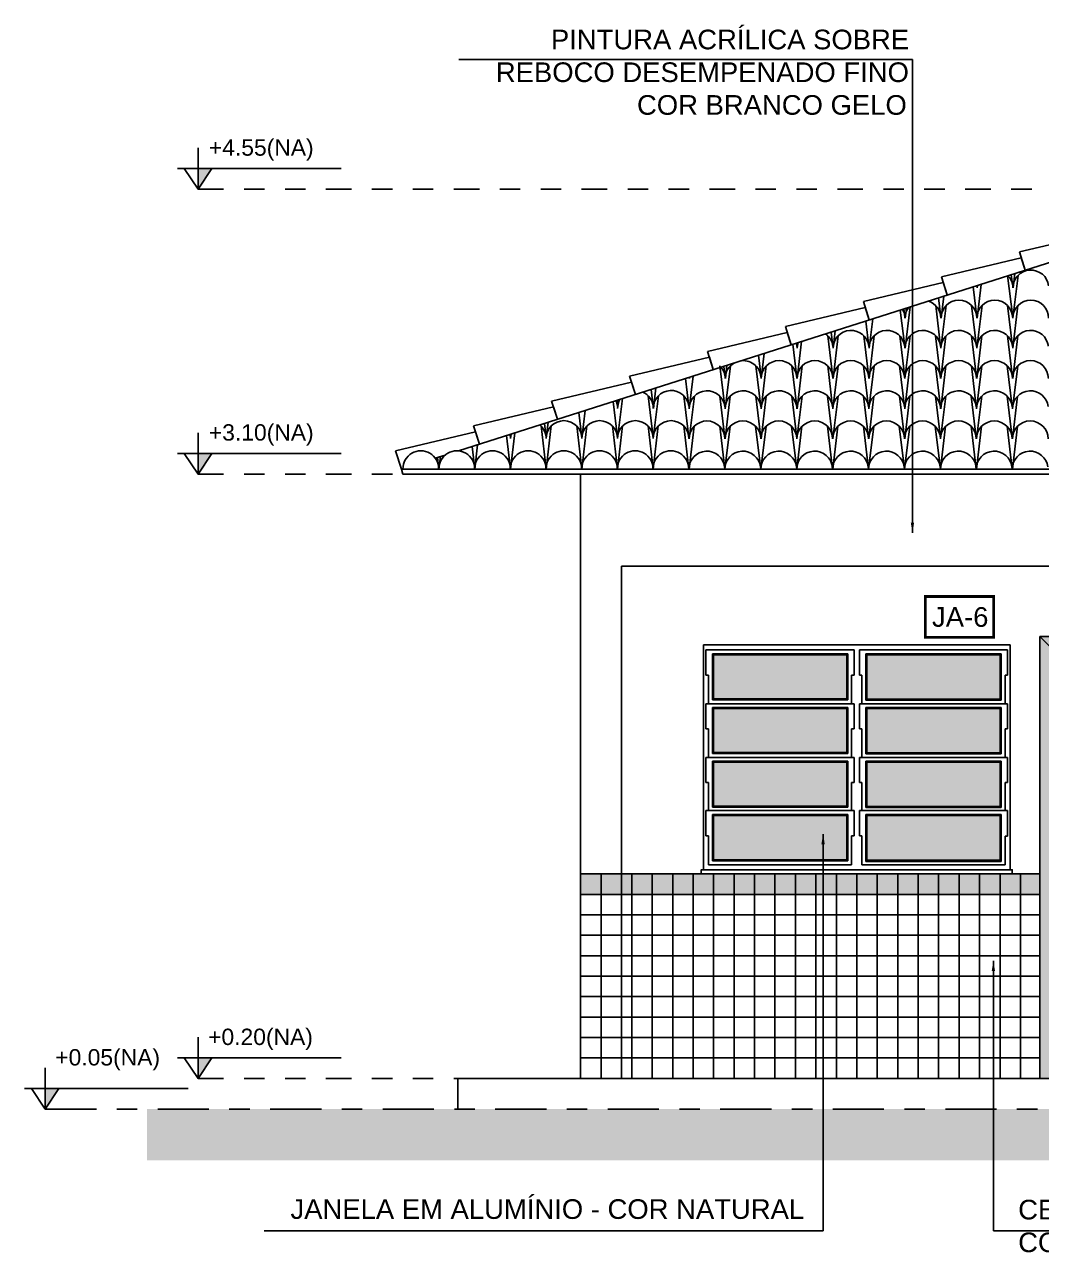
# Model space of a CAD drawing. Extents: x 11 to 195, y 73 to 157.
# Drawn here: x 32.07 to 37.04, y 116.8 to 122.81 of the extents above; entities that cross this region are included whole.
import ezdxf

# ---------------------------------------------------------------- set-up
doc = ezdxf.new("R2010")
doc.units = 0
doc.header["$LTSCALE"] = 0.005
doc.linetypes.add('C5', pattern=[60, 50, -5, 0, -5])
doc.linetypes.add('TRAÇO-2PTOS_P', pattern=[0.625, 0.25, -0.125, 0, -0.125, 0, -0.125])
doc.layers.get('0').update_dxf_attribs({"linetype": 'CONTINUOUS'})
for name, color, linetype in [('01', 1, 'CONTINUOUS'), ('02', 2, 'CONTINUOUS'), ('0_HATCH', 1, 'CONTINUOUS'), ('252', 252, 'CONTINUOUS'), ('A-01', 1, 'CONTINUOUS'), ('A-ESQ', 1, 'CONTINUOUS'), ('A-ESQUADRIAS', 2, 'CONTINUOUS'), ('A-HACHURA', 7, 'CONTINUOUS'), ('A-PORTA', 3, 'CONTINUOUS'), ('AR-HAT-SERVIÇO', 253, 'CONTINUOUS'), ('ARQ-ESQ-VISTA1', 2, 'CONTINUOUS'), ('ARQ-EXO-1_050', 251, 'C5'), ('ARQ-SMB-1_050', 1, 'CONTINUOUS'), ('ARQ-SMB-1_100', 1, 'CONTINUOUS'), ('ARQ-TXT-1_075', 2, 'CONTINUOUS'), ('BL-AR-TELHA 2', 2, 'CONTINUOUS'), ('TELHA', 3, 'CONTINUOUS')]:
    doc.layers.add(name, color=color, linetype=linetype)
doc.styles.add('ESC-50-A20', font='arial.ttf', dxfattribs={"height": 0.1})
doc.styles.add('FNDE Texto Cota 0025', font='verdana.ttf', dxfattribs={"height": 0.04})
doc.dimstyles.new('FNDE 1-0025', dxfattribs={"dimscale": 5, "dimtxt": 0.04, "dimasz": 0.01, "dimexe": 0.15, "dimexo": 0.15, "dimgap": 0.005, "dimtad": 1, "dimzin": 1, "dimdsep": 46, "dimtxsty": 'FNDE Texto Cota 0025', "dimblk": 'tic', "dimcen": 0.015, "dimdle": 0.15, "dimse1": 1, "dimse2": 1, "dimclrd": 251, "dimclre": 251, "dimclrt": 256, "dimaunit": 1, "dimadec": 3, "dimazin": 0, "dimtfac": 1, "dimtix": 1, "dimtmove": 2, "dimatfit": 3, "dimfxl": 0.15, "dimtvp": 1, "dimtolj": 1, "dimtzin": 0, "dimarcsym": 0})

# ---------------------------------------------------------------- blocks, each defined once
blk = doc.blocks.new('FNDE-Nível Corte-1_050')
blk.add_hatch(color=251).paths.add_polyline_path([(140.6568, -0.1868), (140.7408, -0.1868), (140.6568, -0.3128)])
at = {"color": 251}
for p, q in [((140.6568, -0.0608), (140.6568, -0.3128)), ((140.5308, -0.1868), (141.5308, -0.1868))]:
    blk.add_line(p, q, dxfattribs=at)
blk.add_lwpolyline([(140.5728, -0.1868), (140.6568, -0.3128), (140.7408, -0.1868)], dxfattribs=at)
blk = doc.blocks.new('tic')
at = {"color": 251}
for p, q in [((-1, 0), (1, 0)), ((0, -1), (0, 1))]:
    blk.add_line(p, q, dxfattribs=at)
blk.add_line((-0.6, -0.6), (0.6, 0.6))

msp = doc.modelspace()

# ---------------------------------------------------------------- hatches: boundary and pattern name
at = {"layer": '0_HATCH'}
h = msp.add_hatch(color=160, dxfattribs=at)
h.paths.add_polyline_path([(37.0815, 119.7633), (37.0315, 119.8133), (37.0315, 117.6533), (37.0815, 117.6533)])
h.paths.add_polyline_path([(37.931, 119.8133), (37.0315, 119.8133), (37.0815, 119.7633), (37.881, 119.7633)])
h.paths.add_polyline_path([(37.931, 119.8133), (37.881, 119.7633), (37.881, 117.6533), (37.931, 117.6533)])
h = msp.add_hatch(color=160, dxfattribs=at)
h.paths.add_polyline_path([(34.8865, 118.6533), (34.7865, 118.6533), (34.7865, 118.5533), (34.8865, 118.5533)])
h.paths.add_polyline_path([(34.9865, 118.6533), (34.8865, 118.6533), (34.8865, 118.5533), (34.9865, 118.5533)])
h = msp.add_hatch(color=160, dxfattribs=at)
h.paths.add_polyline_path([(38.5815, 118.5533), (38.5815, 118.6533), (37.931, 118.6533), (37.931, 118.5533)])
h.paths.add_polyline_path([(49.242, 118.5533), (49.242, 118.6533), (46.6865, 118.6533), (46.6865, 118.5533)])
h.paths.add_polyline_path([(34.9865, 118.6533), (34.9865, 118.5533), (37.0315, 118.5533), (37.0315, 118.6533)])
h.paths.add_polyline_path([(40.1615, 118.6533), (40.1615, 118.5533), (40.3815, 118.5533), (40.3815, 118.6533)])
h.paths.add_polyline_path([(39.9615, 118.5533), (39.9615, 118.6533), (39.481, 118.6533), (39.481, 118.5533)])
h.paths.add_polyline_path([(45.3615, 118.6533), (45.3615, 118.5533), (45.7815, 118.5533), (45.7815, 118.6533)])
h.paths.add_polyline_path([(45.1615, 118.5533), (45.1615, 118.6533), (44.7365, 118.6533), (44.7365, 118.5533)])
h.paths.add_polyline_path([(50.3365, 118.5533), (50.3365, 118.6533), (50.1415, 118.6533), (50.1415, 118.5533)])
h.paths.add_polyline_path([(43.3665, 118.6533), (43.3665, 118.5533), (43.8315, 118.5533), (43.8315, 118.6533)])
h.paths.add_polyline_path([(42.4665, 118.5533), (42.4665, 118.6533), (41.281, 118.6533), (41.281, 118.5533)])
at = {"layer": '252'}
h = msp.add_hatch(color=252, dxfattribs=at)
h.set_gradient(color1=(91, 91, 91), one_color=1, tint=1, name='INVHEMISPHERICAL')
h.paths.add_polyline_path([(35.4359, 119.7239), (35.4359, 119.5094), (36.0871, 119.5094), (36.0871, 119.7239)])
h.paths.add_polyline_path([(36.0871, 119.2469), (36.0871, 119.4614), (35.4359, 119.4614), (35.4359, 119.2469)])
h.paths.add_polyline_path([(35.4359, 119.1989), (35.4359, 118.9844), (36.0871, 118.9844), (36.0871, 119.1989)])
h.paths.add_polyline_path([(35.4359, 118.9389), (35.4359, 118.7219), (36.0871, 118.7219), (36.0871, 118.9389)])
h = msp.add_hatch(color=252, dxfattribs=at)
h.set_gradient(color1=(91, 91, 91), one_color=1, tint=1, name='INVHEMISPHERICAL')
h.paths.add_polyline_path([(36.8371, 119.5071), (36.8371, 119.7239), (36.1859, 119.7239), (36.1859, 119.5071)])
h.paths.add_polyline_path([(36.1859, 119.4614), (36.1859, 119.2446), (36.8371, 119.2446), (36.8371, 119.4614)])
h.paths.add_polyline_path([(36.8371, 118.9821), (36.8371, 119.1989), (36.1859, 119.1989), (36.1859, 118.9821)])
h.paths.add_polyline_path([(36.1859, 118.9389), (36.1859, 118.7196), (36.8371, 118.7196), (36.8371, 118.9389)])
at = {"layer": 'A-HACHURA'}
msp.add_hatch(color=254, dxfattribs=at).paths.add_polyline_path([(51.6194, 117.2533), (51.6194, 117.5033), (32.6677, 117.5033), (32.6677, 117.2533)])

# ---------------------------------------------------------------- linework, layer by layer
at = {"layer": '01', "color": 251}
for p, q in [((34.7865, 118.6533), (34.9865, 118.6533)), ((34.8865, 118.6533), (34.8865, 117.6533)), ((34.9865, 118.6533), (37.0315, 118.6533)), ((34.7865, 118.5533), (34.9865, 118.5533)), ((34.9865, 118.5533), (37.0315, 118.5533)), ((34.7865, 118.4533), (34.9865, 118.4533)), ((34.7865, 118.3533), (34.9865, 118.3533)), ((34.7865, 118.2533), (34.9865, 118.2533)), ((34.7865, 118.1533), (34.9865, 118.1533)), ((34.7865, 118.0533), (34.9865, 118.0533)), ((34.7865, 117.9533), (34.9865, 117.9533)), ((34.7865, 117.8533), (34.9865, 117.8533)), ((34.7865, 117.7533), (34.9865, 117.7533))]:
    msp.add_line(p, q, dxfattribs=at)
at = {"layer": '02'}
msp.add_line((36.8865, 118.6733), (35.3865, 118.6733), dxfattribs=at)
at = {"layer": '02', "color": 253, "linetype": 'Continuous'}
for points in [[(34.9865, 118.6533), (37.0315, 118.6533)], [(37.0315, 118.5533), (34.9865, 118.5533)]]:
    msp.add_lwpolyline(points, dxfattribs=at)
at = {"layer": '252'}
for p, q in [((35.0365, 117.6533), (35.0365, 118.6533)), ((35.1365, 117.6533), (35.1365, 118.6533)), ((35.2365, 117.6533), (35.2365, 118.6533)), ((35.3365, 117.6533), (35.3365, 118.6533)), ((35.4365, 117.6533), (35.4365, 118.6533)), ((35.5365, 117.6533), (35.5365, 118.6533)), ((35.5365, 117.6533), (35.5365, 118.6533)), ((35.6365, 117.6533), (35.6365, 118.6533)), ((35.7365, 117.6533), (35.7365, 118.6533)), ((35.8365, 117.6533), (35.8365, 118.6533)), ((35.9365, 117.6533), (35.9365, 118.6533)), ((36.0365, 117.6533), (36.0365, 118.6533)), ((36.1365, 117.6533), (36.1365, 118.6533)), ((36.2365, 117.6533), (36.2365, 118.6533)), ((36.3365, 117.6533), (36.3365, 118.6533)), ((36.3365, 117.6533), (36.3365, 118.6533)), ((36.4365, 117.6533), (36.4365, 118.6533)), ((36.5365, 117.6533), (36.5365, 118.6533)), ((36.6365, 117.6533), (36.6365, 118.6533)), ((36.7365, 117.6533), (36.7365, 118.6533)), ((36.8365, 117.6533), (36.8365, 118.6533)), ((36.9365, 117.6533), (36.9365, 118.6533)), ((36.9365, 117.6533), (36.9365, 118.6533)), ((34.9865, 118.4533), (37.0315, 118.4533)), ((34.9865, 118.3533), (37.0315, 118.3533)), ((34.9865, 118.2533), (37.0315, 118.2533)), ((34.9865, 118.1533), (37.0315, 118.1533)), ((34.9865, 118.0533), (37.0315, 118.0533)), ((34.9865, 117.9533), (37.0315, 117.9533)), ((34.9865, 117.8533), (37.0315, 117.8533)), ((34.9865, 117.7533), (37.0315, 117.7533))]:
    msp.add_line(p, q, dxfattribs=at)
for points in [[(34.9865, 118.6533), (37.0315, 118.6533)], [(37.0315, 118.5533), (34.9865, 118.5533)]]:
    msp.add_lwpolyline(points, dxfattribs=at)
at = {"layer": 'A-01', "color": 3}
for p, q in [((34.189, 120.7213), (37.9115, 121.9077)), ((34.0762, 120.6853), (34.1244, 120.7007)), ((33.9108, 120.6326), (33.9188, 120.6351)), ((33.9108, 120.6326), (33.9181, 120.6349)), ((33.9108, 120.6325), (33.9181, 120.6083)), ((34.7865, 120.6106), (34.7865, 117.6533)), ((34.9865, 120.1583), (34.9865, 117.6533))]:
    msp.add_line(p, q, dxfattribs=at)
at = {"layer": 'A-01', "color": 5}
for p, q in [((51.1365, 117.6533), (34.1865, 117.6533)), ((34.1865, 117.6533), (34.1865, 117.5033))]:
    msp.add_line(p, q, dxfattribs=at)
at = {"layer": 'A-01', "color": 3}
for points in [[(34.7865, 120.1583), (34.7865, 120.6083), (50.5365, 120.6083), (50.5365, 120.1583)], [(39.9615, 120.1583), (34.9865, 120.1583)]]:
    msp.add_lwpolyline(points, dxfattribs=at)
at = {"layer": 'A-ESQ', "color": 2}
for p, q in [((37.0315, 119.8133), (37.931, 119.8133)), ((37.0315, 117.6533), (37.0315, 119.8133)), ((37.0815, 119.7633), (37.0315, 119.8133))]:
    msp.add_line(p, q, dxfattribs=at)
at = {"layer": 'A-ESQUADRIAS', "color": 1}
for p, q in [((35.3992, 119.7479), (36.1238, 119.7479)), ((35.3992, 119.6244), (35.3992, 119.7479)), ((36.1111, 119.7479), (35.4119, 119.7479)), ((35.4309, 119.7289), (36.0921, 119.7289)), ((35.4309, 119.5044), (35.4309, 119.7289)), ((36.0921, 119.7289), (36.0921, 119.5044)), ((36.1238, 119.7479), (36.1238, 119.6244)), ((36.8738, 119.7479), (36.1492, 119.7479)), ((36.1492, 119.7479), (36.1492, 119.6244)), ((36.1619, 119.7479), (36.8611, 119.7479)), ((36.8421, 119.7289), (36.1809, 119.7289)), ((36.1809, 119.7289), (36.1809, 119.5021)), ((36.8421, 119.5021), (36.8421, 119.7289)), ((36.8738, 119.6246), (36.8738, 119.7479)), ((35.4119, 119.6244), (35.3992, 119.6244)), ((35.4119, 119.4854), (35.4119, 119.6244)), ((36.1238, 119.6244), (36.1111, 119.6244)), ((36.1111, 119.6244), (36.1111, 119.4854)), ((36.1492, 119.6244), (36.1619, 119.6244)), ((36.1619, 119.6244), (36.1619, 119.4854)), ((36.8611, 119.4854), (36.8611, 119.6246)), ((36.8611, 119.6246), (36.8738, 119.6246)), ((35.3992, 119.4854), (36.1238, 119.4854)), ((35.3992, 119.3619), (35.3992, 119.4854)), ((36.1111, 119.4854), (35.4119, 119.4854)), ((36.1111, 119.4854), (35.4119, 119.4854)), ((36.0921, 119.5044), (35.4309, 119.5044)), ((35.4309, 119.4664), (36.0921, 119.4664)), ((35.4309, 119.2419), (35.4309, 119.4664)), ((36.0921, 119.4664), (36.0921, 119.2419)), ((36.1238, 119.4854), (36.1238, 119.3619)), ((36.8738, 119.4854), (36.1492, 119.4854)), ((36.1492, 119.4854), (36.1492, 119.3619)), ((36.1619, 119.4854), (36.8611, 119.4854)), ((36.1619, 119.4854), (36.8611, 119.4854)), ((36.1809, 119.5021), (36.8421, 119.5021)), ((36.8421, 119.4664), (36.1809, 119.4664)), ((36.1809, 119.4664), (36.1809, 119.2396)), ((36.8421, 119.2396), (36.8421, 119.4664)), ((36.8738, 119.3621), (36.8738, 119.4854)), ((35.4119, 119.3619), (35.3992, 119.3619)), ((35.4119, 119.2229), (35.4119, 119.3619)), ((36.1238, 119.3619), (36.1111, 119.3619)), ((36.1111, 119.3619), (36.1111, 119.2229)), ((36.1492, 119.3619), (36.1619, 119.3619)), ((36.1619, 119.3619), (36.1619, 119.2229)), ((36.8611, 119.2229), (36.8611, 119.3621)), ((36.8611, 119.3621), (36.8738, 119.3621)), ((35.3992, 119.2229), (36.1238, 119.2229)), ((35.3992, 119.0994), (35.3992, 119.2229)), ((36.1111, 119.2229), (35.4119, 119.2229)), ((36.1111, 119.2229), (35.4119, 119.2229)), ((36.0921, 119.2419), (35.4309, 119.2419)), ((36.1238, 119.2229), (36.1238, 119.0994)), ((36.8738, 119.2229), (36.1492, 119.2229)), ((36.1492, 119.2229), (36.1492, 119.0994)), ((36.1619, 119.2229), (36.8611, 119.2229)), ((36.1619, 119.2229), (36.8611, 119.2229)), ((36.1809, 119.2396), (36.8421, 119.2396)), ((36.8738, 119.0996), (36.8738, 119.2229)), ((35.4309, 119.2039), (36.0921, 119.2039)), ((35.4309, 118.9794), (35.4309, 119.2039)), ((36.0921, 119.2039), (36.0921, 118.9794)), ((36.8421, 119.2039), (36.1809, 119.2039)), ((36.1809, 119.2039), (36.1809, 118.9771)), ((36.8421, 118.9771), (36.8421, 119.2039)), ((35.4119, 119.0994), (35.3992, 119.0994)), ((35.4119, 118.9629), (35.4119, 119.0994)), ((36.1238, 119.0994), (36.1111, 119.0994)), ((36.1111, 119.0994), (36.1111, 118.9629)), ((36.1492, 119.0994), (36.1619, 119.0994)), ((36.1619, 119.0994), (36.1619, 118.9629)), ((36.8611, 118.9629), (36.8611, 119.0996)), ((36.8611, 119.0996), (36.8738, 119.0996)), ((35.3992, 118.9629), (36.1238, 118.9629)), ((35.3992, 118.8394), (35.3992, 118.9629)), ((36.1111, 118.9629), (35.4119, 118.9629)), ((36.1111, 118.9629), (35.4119, 118.9629)), ((36.0921, 118.9794), (35.4309, 118.9794)), ((35.4309, 118.9439), (36.0921, 118.9439)), ((35.4309, 118.7169), (35.4309, 118.9439)), ((36.0921, 118.9439), (36.0921, 118.7169)), ((36.1238, 118.9629), (36.1238, 118.8394)), ((36.8738, 118.9629), (36.1492, 118.9629)), ((36.1492, 118.9629), (36.1492, 118.8394)), ((36.1619, 118.9629), (36.8611, 118.9629)), ((36.1619, 118.9629), (36.8611, 118.9629)), ((36.1809, 118.9771), (36.8421, 118.9771)), ((36.8421, 118.9439), (36.1809, 118.9439)), ((36.1809, 118.9439), (36.1809, 118.7146)), ((36.8421, 118.7146), (36.8421, 118.9439)), ((36.8738, 118.8371), (36.8738, 118.9629)), ((35.4119, 118.8394), (35.3992, 118.8394)), ((35.4119, 118.6979), (35.4119, 118.8394)), ((36.1238, 118.8394), (36.1111, 118.8394)), ((36.1111, 118.8394), (36.1111, 118.6979)), ((36.1492, 118.8394), (36.1619, 118.8394)), ((36.1619, 118.8394), (36.1619, 118.6979)), ((36.8611, 118.6979), (36.8611, 118.8371)), ((36.8611, 118.8371), (36.8738, 118.8371)), ((36.1111, 118.6979), (35.4119, 118.6979)), ((36.0921, 118.7169), (35.4309, 118.7169)), ((36.1619, 118.6979), (36.8611, 118.6979)), ((36.1809, 118.7146), (36.8421, 118.7146))]:
    msp.add_line(p, q, dxfattribs=at)
at = {"layer": 'A-PORTA', "color": 9}
for p, q in [((35.4359, 119.7239), (36.0871, 119.7239)), ((35.4359, 119.5094), (35.4359, 119.7239)), ((36.0871, 119.7239), (36.0871, 119.5094)), ((36.8371, 119.7239), (36.1859, 119.7239)), ((36.1859, 119.7239), (36.1859, 119.5071)), ((36.8371, 119.5071), (36.8371, 119.7239)), ((36.0871, 119.5094), (35.4359, 119.5094)), ((36.1859, 119.5071), (36.8371, 119.5071)), ((35.4359, 119.4614), (36.0871, 119.4614)), ((35.4359, 119.2469), (35.4359, 119.4614)), ((36.0871, 119.4614), (36.0871, 119.2469)), ((36.8371, 119.4614), (36.1859, 119.4614)), ((36.1859, 119.4614), (36.1859, 119.2446)), ((36.8371, 119.2446), (36.8371, 119.4614)), ((36.0871, 119.2469), (35.4359, 119.2469)), ((36.1859, 119.2446), (36.8371, 119.2446)), ((35.4359, 119.1989), (36.0871, 119.1989)), ((35.4359, 118.9844), (35.4359, 119.1989)), ((36.0871, 119.1989), (36.0871, 118.9844)), ((36.8371, 119.1989), (36.1859, 119.1989)), ((36.1859, 119.1989), (36.1859, 118.9821)), ((36.8371, 118.9821), (36.8371, 119.1989)), ((36.0871, 118.9844), (35.4359, 118.9844)), ((35.4359, 118.9389), (36.0871, 118.9389)), ((35.4359, 118.7219), (35.4359, 118.9389)), ((36.0871, 118.9389), (36.0871, 118.7219)), ((36.1859, 118.9821), (36.8371, 118.9821)), ((36.8371, 118.9389), (36.1859, 118.9389)), ((36.1859, 118.9389), (36.1859, 118.7196)), ((36.8371, 118.7196), (36.8371, 118.9389)), ((36.0871, 118.7219), (35.4359, 118.7219)), ((36.1859, 118.7196), (36.8371, 118.7196))]:
    msp.add_line(p, q, dxfattribs=at)
at = {"layer": 'AR-HAT-SERVIÇO', "color": 253}
msp.add_line((35.9365, 117.6533), (35.9365, 118.6533), dxfattribs=at)
at = {"layer": 'ARQ-ESQ-VISTA1'}
for p, q in [((36.8865, 119.7733), (35.3865, 119.7733)), ((35.3865, 119.7733), (35.3865, 118.6733)), ((36.8865, 118.6733), (36.8865, 119.7733))]:
    msp.add_line(p, q, dxfattribs=at)
msp.add_lwpolyline([(35.3765, 118.6733), (35.3765, 118.6533), (35.3765, 118.6733), (36.8965, 118.6733), (36.8965, 118.6733), (36.8965, 118.6533), (35.3765, 118.6533)], dxfattribs=at)
at = {"layer": 'ARQ-EXO-1_050', "color": 252, "linetype": 'TRAÇO-2PTOS_P', "ltscale": 100}
for p, q in [((32.9165, 122.0012), (51.6194, 122.0012)), ((32.9165, 120.6083), (51.6194, 120.6083)), ((32.9165, 117.6533), (51.6194, 117.6533))]:
    msp.add_line(p, q, dxfattribs=at)
at = {"layer": 'ARQ-EXO-1_050', "color": 252}
for q in [(51.6194, 117.5033), (51.1365, 117.5033)]:
    msp.add_line((32.1693, 117.5033), q, dxfattribs=at)
at = {"layer": 'ARQ-SMB-1_100', "color": 252, "ltscale": 10, "const_width": 0.0133, "elevation": 1.8897}
msp.add_lwpolyline([(36.8054, 120.0094), (36.4721, 120.0094), (36.4721, 119.8094), (36.8054, 119.8094)], close=True, dxfattribs=at)
at = {"layer": 'BL-AR-TELHA 2'}
for p, q in [((36.8985, 121.3751), (36.8739, 121.5793)), ((36.8985, 121.5273), (36.8918, 121.5827)), ((36.8996, 121.3703), (36.9248, 121.5793)), ((36.9002, 121.5179), (36.9087, 121.5881)), ((36.7229, 121.3751), (36.7051, 121.5232)), ((36.7229, 121.5273), (36.7227, 121.5289)), ((36.7241, 121.3703), (36.744, 121.5356)), ((36.7246, 121.5179), (36.7261, 121.5299)), ((36.5474, 121.3751), (36.536, 121.4693)), ((36.5485, 121.3703), (36.5614, 121.4774)), ((36.3706, 121.2322), (36.3493, 121.4098)), ((36.3718, 121.3751), (36.3669, 121.4154)), ((36.3724, 121.2228), (36.3967, 121.4249)), ((36.3729, 121.3703), (36.3788, 121.4192)), ((36.5462, 121.2322), (36.5222, 121.4317)), ((36.5479, 121.2228), (36.5731, 121.4317)), ((36.7218, 121.2322), (36.6978, 121.4317)), ((36.7235, 121.2228), (36.7486, 121.4317)), ((36.8974, 121.2322), (36.8733, 121.4317)), ((36.8991, 121.2228), (36.9242, 121.4317)), ((36.1951, 121.2322), (36.1802, 121.3559)), ((36.1968, 121.2228), (36.2141, 121.3667)), ((36.0195, 121.08), (35.9949, 121.2842)), ((36.0195, 121.2322), (36.0111, 121.302)), ((36.0206, 121.0752), (36.0458, 121.2842)), ((36.0212, 121.2228), (36.0315, 121.3085)), ((36.1951, 121.08), (36.1705, 121.2842)), ((36.1962, 121.0752), (36.2214, 121.2842)), ((36.3706, 121.08), (36.3461, 121.2842)), ((36.3718, 121.0752), (36.3969, 121.2842)), ((36.5462, 121.08), (36.5216, 121.2842)), ((36.5474, 121.0752), (36.5725, 121.2842)), ((36.7218, 121.08), (36.6972, 121.2842)), ((36.7229, 121.0752), (36.7481, 121.2842)), ((36.8974, 121.08), (36.8728, 121.2842)), ((36.8985, 121.0752), (36.9236, 121.2842)), ((35.8439, 121.08), (35.8244, 121.2425)), ((35.8439, 121.2322), (35.842, 121.2481)), ((35.8451, 121.0752), (35.8668, 121.2561)), ((35.8456, 121.2228), (35.849, 121.2504)), ((35.6684, 121.08), (35.6553, 121.1886)), ((35.6695, 121.0752), (35.6843, 121.1979)), ((35.3178, 120.9277), (35.337, 121.0872)), ((35.4917, 120.9371), (35.4676, 121.1366)), ((35.4928, 121.08), (35.4862, 121.1347)), ((35.4934, 120.9277), (35.5185, 121.1366)), ((35.4939, 121.0752), (35.5017, 121.1397)), ((35.6672, 120.9371), (35.6432, 121.1366)), ((35.6689, 120.9277), (35.6941, 121.1366)), ((35.8428, 120.9371), (35.8188, 121.1366)), ((35.8445, 120.9277), (35.8697, 121.1366)), ((36.0184, 120.9371), (35.9944, 121.1366)), ((36.0201, 120.9277), (36.0452, 121.1366)), ((36.1939, 120.9371), (36.1699, 121.1366)), ((36.1956, 120.9277), (36.2208, 121.1366)), ((36.3695, 120.9371), (36.3455, 121.1366)), ((36.3712, 120.9277), (36.3964, 121.1366)), ((36.5451, 120.9371), (36.5211, 121.1366)), ((36.5468, 120.9277), (36.5719, 121.1366)), ((36.7206, 120.9371), (36.6966, 121.1366)), ((36.7224, 120.9277), (36.7475, 121.1366)), ((36.8962, 120.9371), (36.8722, 121.1366)), ((36.8979, 120.9277), (36.9231, 121.1366)), ((35.142, 120.9292), (35.154, 121.0289)), ((35.3159, 120.9387), (35.2995, 121.0752)), ((35.3184, 121.0752), (35.3191, 121.0815)), ((34.9671, 120.9387), (34.9635, 120.9681)), ((34.9671, 120.7817), (34.9905, 120.9767)), ((34.9676, 120.9292), (34.9727, 120.971)), ((35.1415, 120.7864), (35.1169, 120.9906)), ((35.1415, 120.9387), (35.1315, 121.0217)), ((35.1415, 120.7817), (35.1666, 120.9906)), ((35.3159, 120.7864), (35.2913, 120.9906)), ((35.3172, 120.7801), (35.3424, 120.9891)), ((35.4917, 120.7849), (35.4671, 120.9891)), ((35.4928, 120.7801), (35.5179, 120.9891)), ((35.6672, 120.7849), (35.6426, 120.9891)), ((35.6684, 120.7801), (35.6935, 120.9891)), ((35.8428, 120.7849), (35.8182, 120.9891)), ((35.8439, 120.7801), (35.8691, 120.9891)), ((36.0184, 120.7849), (35.9938, 120.9891)), ((36.0195, 120.7801), (36.0447, 120.9891)), ((36.1939, 120.7849), (36.1694, 120.9891)), ((36.1951, 120.7801), (36.2202, 120.9891)), ((36.3695, 120.7849), (36.3449, 120.9891)), ((36.3706, 120.7801), (36.3958, 120.9891)), ((36.5451, 120.7849), (36.5205, 120.9891)), ((36.5462, 120.7801), (36.5714, 120.9891)), ((36.7206, 120.7849), (36.6961, 120.9891)), ((36.7218, 120.7801), (36.7469, 120.9891)), ((36.8962, 120.7849), (36.8716, 120.9891)), ((36.8974, 120.7801), (36.9225, 120.9891)), ((34.7927, 120.7864), (34.7779, 120.909)), ((34.7926, 120.7817), (34.8092, 120.9189)), ((34.9671, 120.7864), (34.9459, 120.9625)), ((34.6183, 120.7864), (34.6099, 120.8554)), ((34.6182, 120.7817), (34.6278, 120.8611)), ((34.444, 120.6326), (34.4243, 120.7963)), ((34.4438, 120.7864), (34.442, 120.8019)), ((34.4431, 120.6326), (34.4643, 120.809)), ((34.4438, 120.7817), (34.4464, 120.8033)), ((34.6184, 120.6326), (34.5931, 120.8431)), ((34.6175, 120.6326), (34.6428, 120.8431)), ((34.7929, 120.6326), (34.7675, 120.8431)), ((34.7919, 120.6326), (34.8172, 120.8431)), ((34.9673, 120.6326), (34.9419, 120.8431)), ((34.9663, 120.6326), (34.9916, 120.8431)), ((35.1417, 120.6326), (35.1163, 120.8431)), ((35.1407, 120.6326), (35.1661, 120.8431)), ((35.3161, 120.6326), (35.2907, 120.8431)), ((35.3167, 120.6326), (35.3418, 120.8415)), ((35.4917, 120.6326), (35.4665, 120.8415)), ((35.4922, 120.6326), (35.5174, 120.8415)), ((35.6672, 120.6326), (35.6421, 120.8415)), ((35.6678, 120.6326), (35.6929, 120.8415)), ((35.8428, 120.6326), (35.8176, 120.8415)), ((35.8434, 120.6326), (35.8685, 120.8415)), ((36.0184, 120.6326), (35.9932, 120.8415)), ((36.0189, 120.6326), (36.0441, 120.8415)), ((36.1939, 120.6326), (36.1688, 120.8415)), ((36.1945, 120.6326), (36.2197, 120.8415)), ((36.3695, 120.6326), (36.3444, 120.8415)), ((36.3701, 120.6326), (36.3952, 120.8415)), ((36.5451, 120.6326), (36.5199, 120.8415)), ((36.5456, 120.6326), (36.5708, 120.8415)), ((36.7206, 120.6326), (36.6955, 120.8415)), ((36.7212, 120.6326), (36.7464, 120.8415)), ((36.8962, 120.6326), (36.8711, 120.8415)), ((36.8968, 120.6326), (36.9219, 120.8415)), ((34.2696, 120.6326), (34.2564, 120.7427)), ((34.2687, 120.6326), (34.2829, 120.7512)), ((34.0939, 120.6326), (34.0871, 120.6888)), ((34.0942, 120.6326), (34.1016, 120.6934))]:
    msp.add_line(p, q, dxfattribs=at)
for centre, radius, start, end in [((36.8116, 121.5179), 0.0875, 6.54188, 43.01508), ((36.9871, 121.5179), 0.0875, 6.54188, 180), ((36.636, 121.5179), 0.0875, 6.54188, 7.22666), ((36.8116, 121.5179), 0.0875, 172.34289, 180), ((36.4599, 121.3703), 0.0875, 0, 72.15645), ((36.6354, 121.3703), 0.0875, 0, 180), ((36.811, 121.3703), 0.0875, 0, 180), ((36.9866, 121.3703), 0.0875, 0, 180), ((36.2843, 121.3703), 0.0875, 0, 29.4817), ((36.4599, 121.3703), 0.0875, 143.20152, 180), ((35.9326, 121.2228), 0.0875, 6.54188, 53.87164), ((36.1081, 121.2228), 0.0875, 6.54188, 180), ((36.2837, 121.2228), 0.0875, 6.54188, 180), ((36.4593, 121.2228), 0.0875, 6.54188, 180), ((36.6349, 121.2228), 0.0875, 6.54188, 180), ((36.8104, 121.2228), 0.0875, 6.54188, 180), ((36.986, 121.2228), 0.0875, 6.54188, 180), ((35.757, 121.2228), 0.0875, 6.54188, 16.59933), ((35.9326, 121.2228), 0.0875, 161.48633, 180), ((35.5809, 121.0752), 0.0875, 120.13498, 180), ((35.5809, 121.0752), 0.0875, 0, 95.22299), ((35.7564, 121.0752), 0.0875, 0, 180), ((35.932, 121.0752), 0.0875, 0, 180), ((36.1076, 121.0752), 0.0875, 0, 180), ((36.2831, 121.0752), 0.0875, 0, 180), ((36.4587, 121.0752), 0.0875, 0, 180), ((36.6343, 121.0752), 0.0875, 0, 180), ((36.8099, 121.0752), 0.0875, 0, 180), ((36.9854, 121.0752), 0.0875, 0, 180), ((35.4053, 121.0752), 0.0875, 0, 39.21693), ((35.2295, 121.0768), 0.0875, 0, 2.6159), ((35.4053, 121.0752), 0.0875, 176.14103, 180), ((34.8801, 120.9292), 0.0875, 6.54188, 25.3865), ((35.0546, 120.9292), 0.0875, 149.99513, 180), ((35.0546, 120.9292), 0.0875, 6.54188, 65.36283), ((35.229, 120.9292), 0.0875, 6.54188, 180), ((35.4047, 120.9277), 0.0875, 6.54188, 180), ((35.5803, 120.9277), 0.0875, 6.54188, 180), ((35.7559, 120.9277), 0.0875, 6.54188, 180), ((35.9314, 120.9277), 0.0875, 6.54188, 180), ((36.107, 120.9277), 0.0875, 6.54188, 180), ((36.2826, 120.9277), 0.0875, 6.54188, 180), ((36.4581, 120.9277), 0.0875, 6.54188, 180), ((36.6337, 120.9277), 0.0875, 6.54188, 180), ((36.8093, 120.9277), 0.0875, 6.54188, 180), ((36.9849, 120.9277), 0.0875, 6.54188, 180), ((34.5308, 120.7817), 0.0875, 0, 49.55715), ((34.7052, 120.7817), 0.0875, 0, 180), ((34.8796, 120.7817), 0.0875, 0, 180), ((35.054, 120.7817), 0.0875, 0, 180), ((35.2284, 120.7817), 0.0875, 0, 180), ((35.4042, 120.7801), 0.0875, 0, 180), ((35.5797, 120.7801), 0.0875, 0, 180), ((35.7553, 120.7801), 0.0875, 0, 180), ((35.9309, 120.7801), 0.0875, 0, 180), ((36.1064, 120.7801), 0.0875, 0, 180), ((36.282, 120.7801), 0.0875, 0, 180), ((36.4576, 120.7801), 0.0875, 0, 180), ((36.6331, 120.7801), 0.0875, 0, 180), ((36.8087, 120.7801), 0.0875, 0, 180), ((36.9843, 120.7801), 0.0875, 0, 180), ((34.3563, 120.7817), 0.0875, 0, 13.25075), ((34.5308, 120.7817), 0.0875, 165.80082, 180), ((34.0053, 120.6344), 0.0872, 358.80326, 181.19674), ((34.1811, 120.6344), 0.0872, 358.80326, 181.19674), ((34.3555, 120.6344), 0.0872, 358.80326, 181.19674), ((34.5299, 120.6344), 0.0872, 358.80326, 181.19674), ((34.7043, 120.6344), 0.0872, 358.80326, 181.19674), ((34.8787, 120.6344), 0.0872, 358.80326, 181.19674), ((35.0531, 120.6344), 0.0872, 358.80326, 181.19674), ((35.2276, 120.6344), 0.0872, 358.80326, 181.19674), ((35.4036, 120.6326), 0.0875, 6.54188, 180), ((35.5792, 120.6326), 0.0875, 6.54188, 180), ((35.7547, 120.6326), 0.0875, 6.54188, 180), ((35.9303, 120.6326), 0.0875, 6.54188, 180), ((36.1059, 120.6326), 0.0875, 6.54188, 180), ((36.2814, 120.6326), 0.0875, 6.54188, 180), ((36.457, 120.6326), 0.0875, 6.54188, 180), ((36.6326, 120.6326), 0.0875, 6.54188, 180), ((36.8081, 120.6326), 0.0875, 6.54188, 180), ((36.9837, 120.6326), 0.0875, 6.54188, 180)]:
    msp.add_arc(centre, radius, start, end, dxfattribs=at)
at = {"layer": 'TELHA'}
for p, q in [((36.931, 121.6941), (37.3212, 121.7871)), ((36.9594, 121.6051), (36.931, 121.6941)), ((36.55, 121.5725), (36.9401, 121.6655)), ((36.9594, 121.6051), (36.9401, 121.6655)), ((36.5783, 121.4835), (36.55, 121.5725)), ((36.1689, 121.4509), (36.5591, 121.5439)), ((36.5783, 121.4835), (36.5591, 121.5439)), ((36.1973, 121.3619), (36.1689, 121.4509)), ((35.7878, 121.3294), (36.178, 121.4223)), ((36.1973, 121.3619), (36.178, 121.4223)), ((35.8162, 121.2403), (35.7878, 121.3294)), ((35.4067, 121.2078), (35.7969, 121.3008)), ((35.8162, 121.2403), (35.7969, 121.3008)), ((35.4351, 121.1188), (35.4067, 121.2078)), ((35.0256, 121.0862), (35.4158, 121.1792)), ((35.4351, 121.1188), (35.4158, 121.1792)), ((35.054, 120.9972), (35.0256, 121.0862)), ((34.6446, 120.9646), (35.0348, 121.0576)), ((35.054, 120.9972), (35.0348, 121.0576)), ((34.673, 120.8756), (34.6446, 120.9646)), ((34.2635, 120.8431), (34.6537, 120.9361)), ((34.673, 120.8756), (34.6537, 120.9361)), ((33.8824, 120.7215), (34.2726, 120.8145)), ((34.2919, 120.7541), (34.2635, 120.8431)), ((34.2919, 120.7541), (34.2726, 120.8145)), ((33.9108, 120.6325), (33.8824, 120.7215)), ((33.9108, 120.6326), (51.3981, 120.6326)), ((33.9174, 120.6083), (51.4048, 120.6083))]:
    msp.add_line(p, q, dxfattribs=at)

# ---------------------------------------------------------------- block references
at = {"layer": 'ARQ-SMB-1_050', "xscale": 0.8, "yscale": 0.8, "zscale": 0.8}
for p in [(-79.609, 122.2514), (-79.609, 120.8585, 0.3618), (-79.609, 117.9035), (-80.3562, 117.7535)]:
    msp.add_blockref('FNDE-Nível Corte-1_050', p, dxfattribs=at)

# ---------------------------------------------------------------- texts
at = {"layer": 'ARQ-SMB-1_050', "char_height": 0.08, "width": 1.812061, "attachment_point": 1, "style": 'ESC-50-A20'}
for s, insert in [('+4.55(NA)', (32.9693, 122.2445, -0.3618)), ('+3.10(NA)', (32.9693, 120.8516)), ('+0.20(NA)', (32.9656, 117.8966)), ('+0.05(NA)', (32.2184, 117.7966))]:
    msp.add_mtext(s, dxfattribs=dict(at, insert=insert))
at = {"layer": 'ARQ-TXT-1_075', "char_height": 0.096, "attachment_point": 1, "style": 'ESC-50-A20'}
for s, insert, width in [('\\pi1.0562;PINTURA ACRÍLICA SOBRE \\P\\pi0.78703;REBOCO DESEMPENADO FINO \\P\\pi0.95526;              COR BRANCO GELO', (33.5852, 122.7807), 3.26711), ('\\pi0.096173;JANELA EM ALUMÍNIO - COR NATURAL', (33.2721, 117.0625), 2.609145), ('CERÂMICA 10 x 10 cm  COR BRANCO', (36.9254, 117.0599), 1.438127)]:
    msp.add_mtext(s, dxfattribs=dict(at, insert=insert, width=width))
at = {"layer": 'ARQ-TXT-1_075', "style": 'ESC-50-A20'}
msp.add_attdef('JA-6', (36.5042, 119.8613, 1.6644), '', height=0.096, dxfattribs=at)

# ---------------------------------------------------------------- leaders
at = {"layer": 'ARQ-SMB-1_100'}
for points in [[(36.4086, 120.3207), (36.4086, 122.6347), (34.1918, 122.6347)], [(35.9718, 118.8482), (35.9718, 116.9082), (33.2401, 116.9082)], [(36.8042, 118.2278), (36.8042, 116.9082), (38.4808, 116.9082)]]:
    msp.add_leader(points, dimstyle='FNDE 1-0025', override={"dimtad": 0, "dimfxl": 0.025, "dimarcsym": 1}, dxfattribs=at)

doc.saveas('drawing.dxf')
